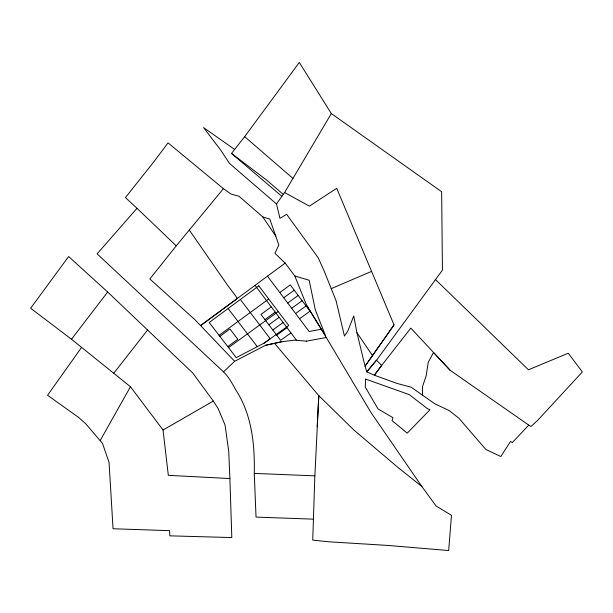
<?xml version="1.0" encoding="UTF-8"?>
<svg xmlns="http://www.w3.org/2000/svg" width="613" height="613" viewBox="0 0 613 613"><rect width="100%" height="100%" fill="white"/><g stroke="black" fill="none" stroke-linecap="round" stroke-linejoin="round"><path stroke-width="0.92" d="M229.875 478.546L228.726 451.283L225.055 425.001L218.121 408.557L213.316 401.071L192.743 372.988L107.658 292.01L68.625 256.525L30.65 308.255L71.491 339.242L130.454 386.719L163.043 430.027L168.322 475.343L229.875 478.546L231.821 537.563L169.816 535.839L169.625 530.666L113.06 528.751L109.053 462.478L102.54 443.467L85.797 423.798L78.441 417.3L47.569 395.285L81.514 347.471M314.867 475.903L318.821 395.691L274.547 343.334L265.429 345.334L234.656 361.295L223.523 371.861L97.13 253.859L137.006 208.297L125.443 197.562L153.717 161.962L168.046 142.86L223.416 188.666L231.109 194.091L239.024 196.26L262.716 216.872L275.781 236.097L278.815 244.97L274.938 253.269L285.191 263.077L294.784 275.934L306.592 305.274L326.246 337.434M317.189 426.786L318.791 395.638M100.294 440.364L130.454 386.719M284.608 192.566L292.922 178.36M331.319 113.566L292.953 178.421L244.679 136.661L299.305 62.449L331.319 113.566L441.644 191.739L442.433 270.141L376.489 360.252L366.804 371.915L365.072 366.229L394.013 324.882L336.729 188.306L309.373 206.137L284.578 192.513L276.494 203.976L279.957 218.374L286.646 214.312L318.293 257.927L324.453 271.72L336.039 300.661L344.46 336.062L347.855 330.959L353.732 315.956L356.927 332.69L365.041 366.168L394.044 324.936M381.661 365.34L374.351 375.187L366.773 371.853L376.459 360.199L381.692 365.402L374.382 375.24L397.155 383.454L411.185 387.224L434.602 403.645L449.367 410.679L458.823 418.173L485.856 449.459L500.821 456.539L510.491 441.498L512.338 442.555L528.774 425.115L530.958 426.479L537.272 420.756L582.35 371.961L568.289 353.203L528.452 369.8L435.245 279.344M71.491 339.242L107.658 292.01M113.826 373.164L147.71 329.848M381.692 365.402L410.817 328.101L450.103 370.26L528.774 425.115M281.85 196.306L231.476 153.426L244.679 136.661M223.416 188.666L176.253 245.859L149.833 278.984L194.773 319.549L234.656 361.295M285.191 263.077L200.627 325.587L237.476 298.408L227.27 284.807L189.325 230.113M219.086 335.326L268.739 298.998M219.875 336.353L229.952 328.982L237.836 339.265L227.752 346.583M279.796 292.539L290.271 284.884L310.009 311.205L299.527 318.737M271.283 306.883L260.962 314.408L280.624 340.299L290.96 332.897M283.758 297.795L294.232 290.164M264.908 319.603L275.237 312.109M287.712 303.044L298.186 295.443M228.542 347.609L278.233 311.55M268.846 324.79L279.176 317.319M291.658 308.285L302.14 300.707M272.777 329.97L283.114 322.522M295.596 313.519L306.079 305.956M264.065 343.15L270.21 338.736L240.35 299.496M276.701 335.142L287.037 327.71M163.043 430.027L213.316 401.071M331.227 288.654L371.57 271.383M274.578 343.387L281.62 341.763L294.569 340.161L306.722 341.15M265.444 345.334L281.597 341.702M321.235 329.235L309.151 331.518L267.475 276.172M306.692 341.096L326.277 337.495L371.11 412.725L421.851 486.469L436.035 505.963L451.49 515.303L448.67 550.551L387.83 545.424L328.721 541.792L312.745 540.099L314.837 475.849L254.265 473.405C254.901 444.502 251.843 414.296 235.568 389.539C232.105 383.294 228.718 376.88 223.523 371.861M313.32 519.15L256.035 517.096L254.265 473.405M294.784 275.942L309.174 280.248L315.304 309.849L325.58 335.817L306.592 305.274M262.716 216.872L269.797 219.117L275.781 236.097M234.626 149.434L203.57 127.604L220.849 150.3L229.446 163.372L276.494 203.976M231.476 153.426L266.349 179.839L283.168 194.283M421.851 486.469L398.281 467.742L353.916 430.05L318.821 395.691M137.006 208.297L176.253 245.859M450.103 370.26L433.514 352.467L428.249 362.245L426.173 375.8L422.418 386.979L422.503 394.933M228.113 308.531L257.276 346.674M255.016 285.382L296.539 340.269M356.927 332.69L372.298 355.241M365.693 379.087L365.264 387.094L378.052 408.948L392.979 417.683L392.09 420.625L407.231 433.153L430.02 409.722L427.514 408.718L409.384 394.68L365.693 379.087M258.816 285.865L209.202 322.484L236.235 357.601L264.471 342.943L288.761 325.48L258.816 285.865"/></g></svg>
